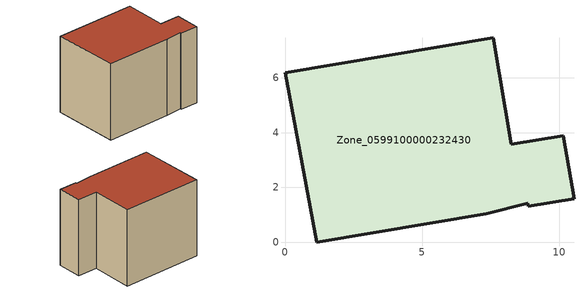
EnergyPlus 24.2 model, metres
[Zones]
Zone_0599100000232430
 floor ground (C_G): 8.87,1.31 8.85,1.42 7.33,1.05 1.15,0 0,6.18 7.59,7.46 8.25,3.57 10.13,3.89 10.53,1.59 z0
 wall outside (C_F): 8.87,1.31 10.53,1.59 10.13,3.89 8.25,3.57 7.59,7.46 0,6.18 1.15,0 7.33,1.05 8.85,1.42 8.87,1.31 z0:7.34
 roof outside (C_R): 8.85,1.42 8.87,1.31 10.53,1.59 10.13,3.89 8.25,3.57 7.59,7.46 0,6.18 1.15,0 7.33,1.05 z7.34
[BUILDING]
Pand.0599100000232430: North Axis=0; Terrain=City; Loads Convergence Tolerance Value=0.04; Temperature Convergence Tolerance Value=0.4; Solar Distribution=FullExterior; Maximum Number of Warmup Days=25; Minimum Number of Warmup Days=1
[Site:Location]
Rotterdam.The.Hague.AP_ZH_NLD Design_Conditions: Latitude=51.96; Longitude=4.45; Time Zone=1; Elevation=-4.5
[SITE:GROUNDTEMPERATURE:BUILDINGSURFACE]
18, 18, 18, 18, 18, 18, 18, 18, 18, 18, 18, 18
[MATERIAL] Thermal Absorptance=0.9; Solar Absorptance=0.7; Visible Absorptance=0.7
Name | Roughness | Thickness | Conductivity | Density | Specific Heat
G.TI.1946 | MediumSmooth | 0.15 | 1 | 540 | 1210
F.TI.1946 | Rough | 0.3 | 0.857143 | 1920 | 840
R.TI.1946 | MediumRough | 0.2 | 0.1 | 1500 | 1000
[CONSTRUCTION]
C_G: G.TI.1946
C_F: F.TI.1946
C_R: R.TI.1946
[ZONE]
Zone_0599100000232430: Type=1; Multiplier=1; Ceiling Height=Autocalculate; Volume=Autocalculate; Floor Area=autocalculate; Part of Total Floor Area=Yes
[ZONEINFILTRATION:DESIGNFLOWRATE]
Infil_Zone_0599100000232430: Zone or ZoneList or Space or SpaceList=Zone_0599100000232430; Schedule=AlwaysOn; Design Flow Rate Calculation Method=Flow/Area; Flow Rate per Floor Area=0.003; Constant Term Coefficient=1; Temperature Term Coefficient=0; Velocity Term Coefficient=0; Velocity Squared Term Coefficient=0
[HVACTEMPLATE:ZONE:IDEALLOADSAIRSYSTEM]
Zone_0599100000232430: Maximum Heating Supply Air Temperature=50; Minimum Cooling Supply Air Temperature=13; Maximum Heating Supply Air Humidity Ratio=0.0156; Minimum Cooling Supply Air Humidity Ratio=0.0077; Heating Limit=NoLimit; Cooling Limit=NoLimit; Dehumidification Control Type=ConstantSensibleHeatRatio; Cooling Sensible Heat Ratio=0.7; Dehumidification Setpoint=60; Humidification Control Type=None; Humidification Setpoint=30; Outdoor Air Method=None; Outdoor Air Flow Rate per Person=0.00944; Outdoor Air Flow Rate per Zone Floor Area=0; Outdoor Air Flow Rate per Zone=0; Demand Controlled Ventilation Type=None; Outdoor Air Economizer Type=NoEconomizer; Heat Recovery Type=None; Sensible Heat Recovery Effectiveness=0.7; Latent Heat Recovery Effectiveness=0.65
[ZONECONTROL:THERMOSTAT]
ThermostatControl_Zone_0599100000232430: Zone or ZoneList=Zone_0599100000232430; Control Type Schedule=DualSetpointControlType; Control 1=Thermostat_Zone_0599100000232430; Temperature Difference Between Cutout And Setpoint=0
[THERMOSTATSETPOINT:DUALSETPOINT]
Thermostat_Zone_0599100000232430: Heating Setpoint Temperature Schedule=HeatingSetpoint_Zone_0599100000232430; Cooling Setpoint Temperature Schedule=CoolingSetpoint_Zone_0599100000232430
[SCHEDULE:COMPACT]
HeatingSetpoint_Zone_0599100000232430: Through: 12/31, For: AllDays, Until: 24:00, 21
CoolingSetpoint_Zone_0599100000232430: Through: 12/31, For: AllDays, Until: 24:00, 24
DualSetpointControlType: Through: 12/31, For: AllDays, Until: 24:00, 4
AlwaysOn: Through: 12/31, For: AllDays, Until: 24:00, 1
